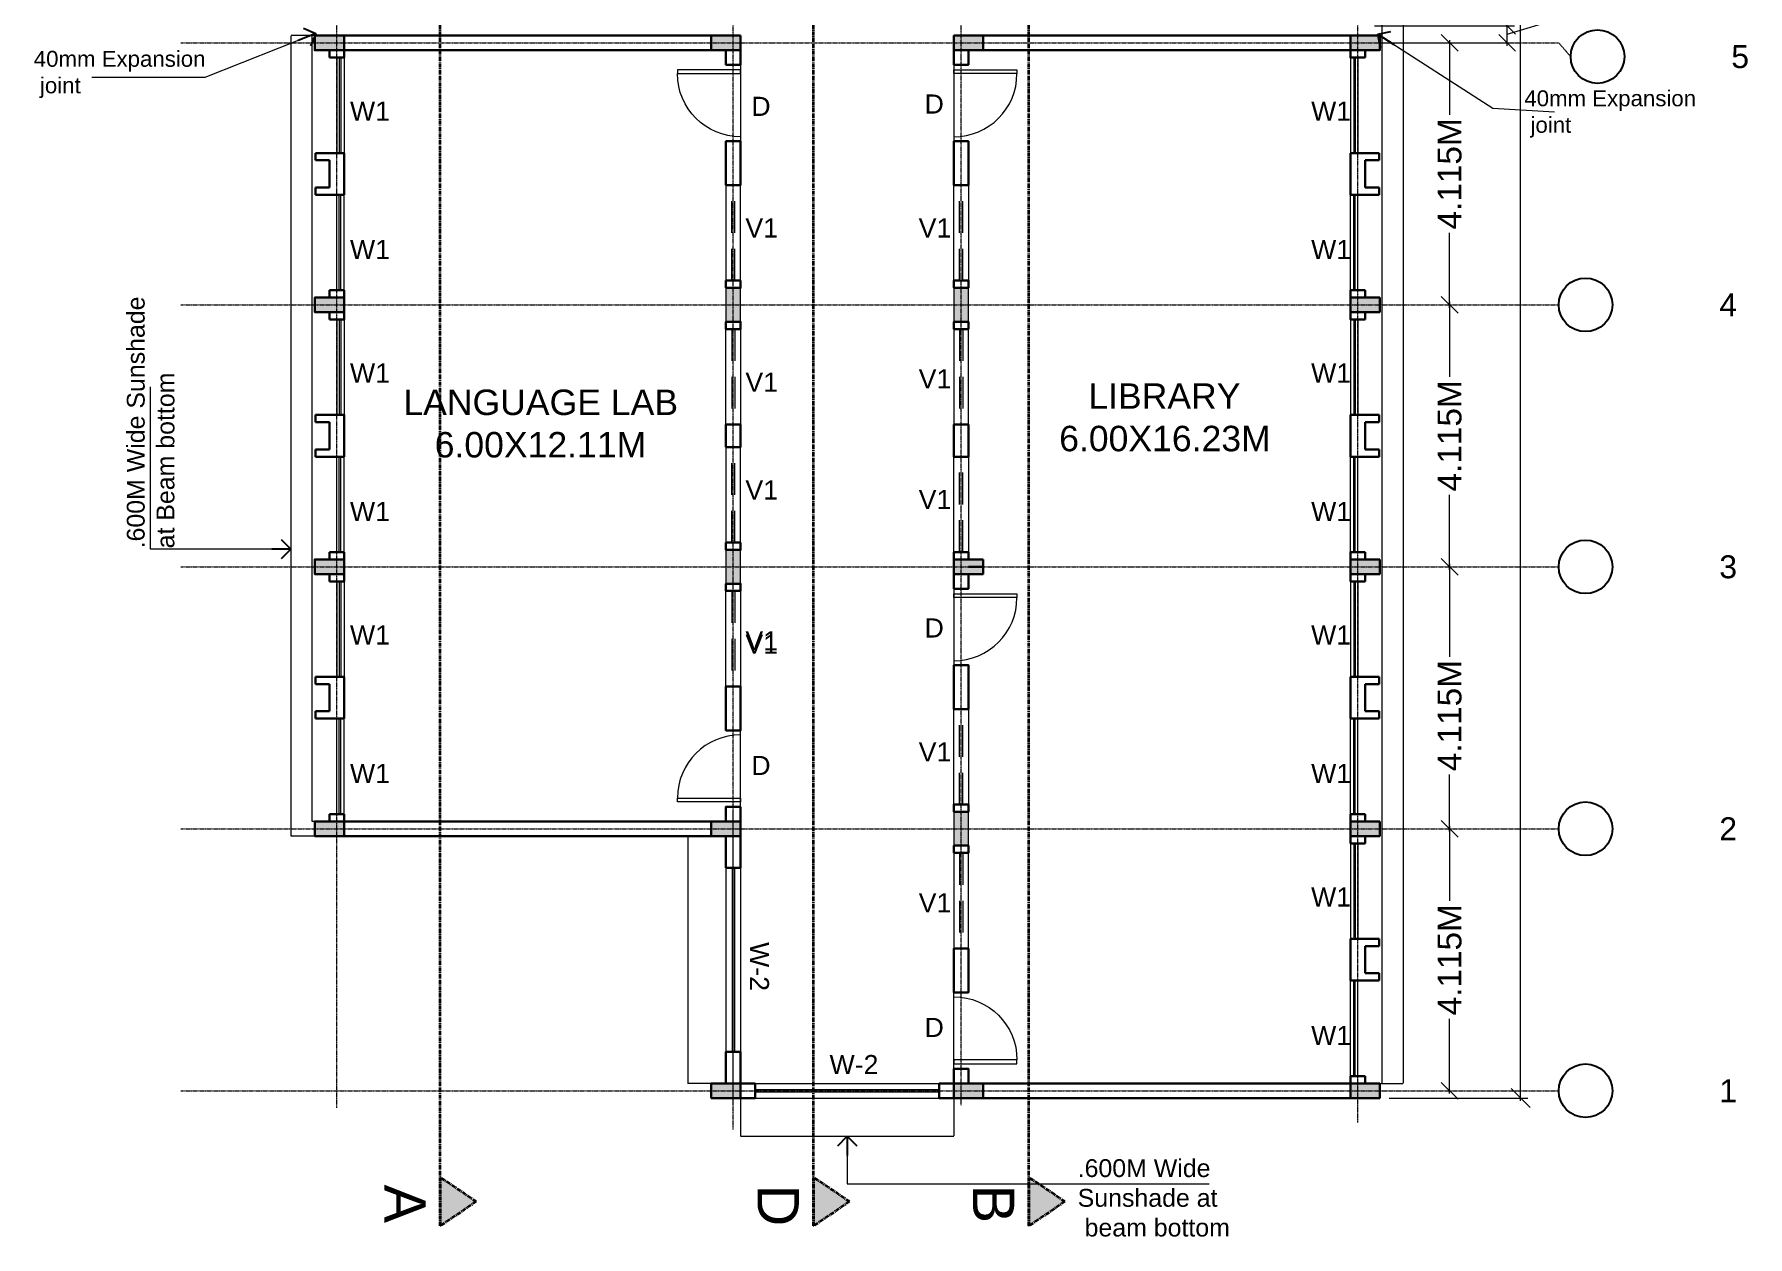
# Model space of a CAD drawing. Header units: metres. Extents: x 1545540 to 2027037, y 435419 to 693806.
# Drawn here: x 1726329 to 1753248, y 503673 to 522561 of the extents above; entities that cross this region are included whole.
import ezdxf

# ---------------------------------------------------------------- set-up
doc = ezdxf.new("R2010")
doc.units = ezdxf.units.M
doc.header["$LTSCALE"] = 1000
doc.header["$PDMODE"] = 35
doc.linetypes.add('CENTER', pattern=[2, 1.25, -0.25, 0.25, -0.25])
doc.linetypes.add('DASHED', pattern=[0.75, 0.5, -0.25])
doc.layers.get('Defpoints').update_dxf_attribs({"lineweight": 18})
for name, color, linetype, lineweight in [('- WALL', 7, 'Continuous', 30), ('Col-Hatch', 9, 'Continuous', 13), ('coloum hatch', 254, 'Continuous', 9), ('Column', 252, 'Continuous', 30), ('dimension', 6, 'Continuous', 13), ('Door', 54, 'Continuous', 13), ('Furniture', 13, 'Continuous', 13), ('grid', 21, 'CENTER', 15), ('gride dimen', 3, 'Continuous', 13), ('Hidden', 1, 'DASHED', 18), ('Section Line', 135, 'CENTER', 35), ('Text-1', 240, 'Continuous', 15), ('Text-Grid', 1, 'Continuous', 25), ('Ventilator', 6, 'DASHED', 18), ('Wall', 7, 'Continuous', 30), ('Window', 150, 'Continuous', 15), ('Window-Wall', 7, 'Continuous', 18)]:
    doc.layers.add(name, color=color, linetype=linetype, lineweight=lineweight)
doc.layers.add('text', color=7, linetype='Continuous')
doc.styles.add('dim-stylus bt', font='arial.ttf')
doc.styles.add('L120', font='simplex.shx', dxfattribs={"height": 1})
doc.styles.add('style1', font='')
doc.styles.get('style1').set_extended_font_data('Century Gothic')
doc.dimstyles.new('1      100 (big)', dxfattribs={"dimscale": 75, "dimtxt": 5, "dimasz": 3.5, "dimexe": 1.5, "dimexo": 2, "dimgap": 1, "dimtad": 0, "dimdec": 3, "dimlfac": 0.001, "dimzin": 0, "dimdsep": 46, "dimtxsty": 'dim-stylus bt', "dimblk": 'OBLIQUE', "dimcen": 0, "dimdle": 0.6, "dimclrd": 256, "dimclre": 7, "dimclrt": 256, "dimadec": 0, "dimazin": 0, "dimtfac": 0.7, "dimtdec": 3, "dimtofl": 0, "dimtmove": 1, "dimatfit": 3, "dimldrblk": 'OPEN90', "dimfxl": 0, "dimtolj": 1, "dimtzin": 0, "dimlwd": 15, "dimlwe": 15, "dimarcsym": 0})

# ---------------------------------------------------------------- blocks, each defined once
blk = doc.blocks.new('_Oblique')
at = {"color": 0, "linetype": 'ByBlock', "lineweight": -2}
blk.add_line((-0.5, -0.5), (0.5, 0.5), dxfattribs=at)
blk = doc.blocks.new('*D150')
at = {"layer": 'Defpoints', "color": 0, "ltscale": 50, "transparency": 16777216}
for p in [(1748565, 510081), (1748565, 510081), (1748565, 505966)]:
    blk.add_point(p, dxfattribs=at)
at = {"layer": 'gride dimen', "lineweight": 15, "ltscale": 50, "transparency": 16777216}
for p, q in [((1748565, 510126), (1748565, 508949)), ((1748565, 505921), (1748565, 507098))]:
    blk.add_line(p, q, dxfattribs=at)
at = {"layer": 'gride dimen', "color": 7, "lineweight": 15, "ltscale": 50, "transparency": 16777216}
for p, q in [((1748415, 510081), (1748453, 510081)), ((1748415, 505966), (1748453, 505966))]:
    blk.add_line(p, q, dxfattribs=at)
at = {"layer": 'gride dimen', "lineweight": 15, "ltscale": 50, "transparency": 16777216, "xscale": 262.5, "yscale": 262.5, "zscale": 262.5}
for p, rotation in [((1748565, 510081), 90), ((1748565, 505966), 270)]:
    blk.add_blockref('_Oblique', p, dxfattribs=dict(at, rotation=rotation))
at = {"layer": 'gride dimen', "ltscale": 50, "transparency": 16777216, "insert": (1748565, 508023), "char_height": 375, "attachment_point": 5, "rotation": 90, "style": 'dim-stylus bt'}
blk.add_mtext('\\A1;4.115M', dxfattribs=at)
blk = doc.blocks.new('_Open90')
at = {"color": 0, "linetype": 'ByBlock', "lineweight": -2}
for p, q in [((0, 0), (-1, 0)), ((-0.5, 0.5), (0, 0)), ((0, 0), (-0.5, -0.5))]:
    blk.add_line(p, q, dxfattribs=at)
blk = doc.blocks.new('*D151')
at = {"layer": 'Defpoints', "color": 0, "ltscale": 50, "transparency": 16777216}
for p in [(1748565, 514196), (1748565, 514196), (1748565, 510081)]:
    blk.add_point(p, dxfattribs=at)
at = {"layer": 'gride dimen', "color": 7, "lineweight": 15, "ltscale": 50, "transparency": 16777216}
for p, q in [((1748415, 514196), (1748453, 514196)), ((1748415, 510081), (1748453, 510081))]:
    blk.add_line(p, q, dxfattribs=at)
at = {"layer": 'gride dimen', "lineweight": 15, "ltscale": 50, "transparency": 16777216}
for p, q in [((1748565, 514241), (1748565, 512783)), ((1748565, 510036), (1748565, 510932))]:
    blk.add_line(p, q, dxfattribs=at)
at = {"layer": 'gride dimen', "lineweight": 15, "ltscale": 50, "transparency": 16777216, "xscale": 262.5, "yscale": 262.5, "zscale": 262.5}
for p, rotation in [((1748565, 514196), 90), ((1748565, 510081), 270)]:
    blk.add_blockref('_Oblique', p, dxfattribs=dict(at, rotation=rotation))
at = {"layer": 'gride dimen', "ltscale": 50, "transparency": 16777216, "insert": (1748565, 511858), "char_height": 375, "attachment_point": 5, "rotation": 90, "style": 'dim-stylus bt'}
blk.add_mtext('\\A1;4.115M', dxfattribs=at)
blk = doc.blocks.new('*D152')
at = {"layer": 'Defpoints', "color": 0, "ltscale": 50, "transparency": 16777216}
for p in [(1748565, 518311), (1748565, 518311), (1748565, 514196)]:
    blk.add_point(p, dxfattribs=at)
at = {"layer": 'gride dimen', "color": 7, "lineweight": 15, "ltscale": 50, "transparency": 16777216}
for p, q in [((1748415, 518311), (1748453, 518311)), ((1748415, 514196), (1748453, 514196))]:
    blk.add_line(p, q, dxfattribs=at)
at = {"layer": 'gride dimen', "lineweight": 15, "ltscale": 50, "transparency": 16777216}
for p, q in [((1748565, 518356), (1748565, 517179)), ((1748565, 514151), (1748565, 515328))]:
    blk.add_line(p, q, dxfattribs=at)
at = {"layer": 'gride dimen', "lineweight": 15, "ltscale": 50, "transparency": 16777216, "xscale": 262.5, "yscale": 262.5, "zscale": 262.5}
for p, rotation in [((1748565, 518311), 90), ((1748565, 514196), 270)]:
    blk.add_blockref('_Oblique', p, dxfattribs=dict(at, rotation=rotation))
at = {"layer": 'gride dimen', "ltscale": 50, "transparency": 16777216, "insert": (1748565, 516253), "char_height": 375, "attachment_point": 5, "rotation": 90, "style": 'dim-stylus bt'}
blk.add_mtext('\\A1;4.115M', dxfattribs=at)
blk = doc.blocks.new('*D153')
at = {"layer": 'Defpoints', "color": 0, "ltscale": 50, "transparency": 16777216}
for p in [(1748565, 522426), (1748565, 522426), (1748565, 518311)]:
    blk.add_point(p, dxfattribs=at)
at = {"layer": 'gride dimen', "color": 7, "lineweight": 15, "ltscale": 50, "transparency": 16777216}
for p, q in [((1748415, 522426), (1748453, 522426)), ((1748415, 518311), (1748453, 518311))]:
    blk.add_line(p, q, dxfattribs=at)
at = {"layer": 'gride dimen', "lineweight": 15, "ltscale": 50, "transparency": 16777216}
for p, q in [((1748565, 522471), (1748565, 521294)), ((1748565, 518266), (1748565, 519443))]:
    blk.add_line(p, q, dxfattribs=at)
at = {"layer": 'gride dimen', "lineweight": 15, "ltscale": 50, "transparency": 16777216, "xscale": 262.5, "yscale": 262.5, "zscale": 262.5}
for p, rotation in [((1748565, 522426), 90), ((1748565, 518311), 270)]:
    blk.add_blockref('_Oblique', p, dxfattribs=dict(at, rotation=rotation))
at = {"layer": 'gride dimen', "ltscale": 50, "transparency": 16777216, "insert": (1748565, 520368), "char_height": 375, "attachment_point": 5, "rotation": 90, "style": 'dim-stylus bt'}
blk.add_mtext('\\A1;4.115M', dxfattribs=at)
blk = doc.blocks.new('*D165')
at = {"layer": 'Defpoints', "color": 0, "ltscale": 50, "transparency": 16777216}
for p in [(1747235, 522696), (1749469, 522696), (1747235, 522426)]:
    blk.add_point(p, dxfattribs=at)
at = {"layer": 'gride dimen', "lineweight": 15, "ltscale": 50, "transparency": 16777216}
for p, q in [((1749469, 522561), (1750269, 522801)), ((1750269, 522801), (1750269, 522951)), ((1749469, 522381), (1749469, 522741))]:
    blk.add_line(p, q, dxfattribs=at)
at = {"layer": 'gride dimen', "color": 7, "lineweight": 15, "ltscale": 50, "transparency": 16777216}
for p, q in [((1747385, 522696), (1749582, 522696)), ((1747385, 522426), (1749582, 522426))]:
    blk.add_line(p, q, dxfattribs=at)
at = {"layer": 'gride dimen', "lineweight": 15, "ltscale": 50, "transparency": 16777216, "xscale": 262.5, "yscale": 262.5, "zscale": 262.5}
for p, rotation in [((1749469, 522696), 90), ((1749469, 522426), 270)]:
    blk.add_blockref('_Oblique', p, dxfattribs=dict(at, rotation=rotation))
at = {"layer": 'gride dimen', "ltscale": 50, "transparency": 16777216, "insert": (1750269, 523869), "char_height": 375, "attachment_point": 5, "rotation": 90, "style": 'dim-stylus bt'}
blk.add_mtext('\\A1;0.270M', dxfattribs=at)
blk = doc.blocks.new('CC')
at = {"layer": 'Col-Hatch', "ltscale": 0.05}
blk.add_hatch(color=256, dxfattribs=at).paths.add_polyline_path([(4078.606, 341.328), (4078.606, 341.098), (4079.066, 341.098), (4079.066, 341.328)])
at = {"layer": 'Column'}
blk.add_lwpolyline([(4078.606, 341.328), (4079.066, 341.328), (4079.066, 341.098), (4078.606, 341.098)], close=True, dxfattribs=at)
blk = doc.blocks.new('*D175')
at = {"layer": 'Defpoints', "color": 0, "ltscale": 50, "transparency": 16777216}
for p in [(1747465, 573721), (1749679, 573721), (1747465, 505851)]:
    blk.add_point(p, dxfattribs=at)
at = {"layer": 'dimension', "color": 7, "lineweight": 15, "ltscale": 50, "transparency": 16777216}
for p, q in [((1747615, 573721), (1749791, 573721)), ((1747615, 505851), (1749791, 505851))]:
    blk.add_line(p, q, dxfattribs=at)
at = {"layer": 'dimension', "lineweight": 15, "ltscale": 50, "transparency": 16777216}
for p, q in [((1749679, 573766), (1749679, 541049)), ((1749679, 505806), (1749679, 538523))]:
    blk.add_line(p, q, dxfattribs=at)
at = {"layer": 'dimension', "lineweight": 15, "ltscale": 50, "transparency": 16777216, "xscale": 300, "yscale": 300, "zscale": 300}
for p, rotation in [((1749679, 573721), 90), ((1749679, 505851), 270)]:
    blk.add_blockref('_Oblique', p, dxfattribs=dict(at, rotation=rotation))
at = {"layer": 'dimension', "ltscale": 50, "transparency": 16777216, "insert": (1749679, 539786), "char_height": 450, "attachment_point": 5, "rotation": 90, "style": 'dim-stylus bt'}
blk.add_mtext('\\A1;67.870M', dxfattribs=at)
blk = doc.blocks.new('DFG')
at = {"layer": 'Col-Hatch', "ltscale": 0.05}
blk.add_hatch(color=256, dxfattribs=at).paths.add_polyline_path([(3557.561, -332.074), (3557.561, -332.304), (3557.031, -332.304), (3557.031, -332.074)])
blk.add_lwpolyline([(3557.561, -332.074), (3557.561, -332.304), (3557.031, -332.304), (3557.031, -332.074), (3557.561, -332.074)], dxfattribs=at)
blk = doc.blocks.new('D1')
at = {"layer": 'Door', "ltscale": 0.05}
blk.add_line((1615726, 654826), (1615726, 656026), dxfattribs=at)
blk.add_lwpolyline([(1615726, 654904), (1614735, 654904), (1614735, 654964), (1615726, 654964), (1615726, 654904)], dxfattribs=at)
blk.add_arc((1615726, 654964), 992, 90, 180, dxfattribs=at)

msp = doc.modelspace()

# ---------------------------------------------------------------- hatches: boundary and pattern name
at = {"layer": 'Section Line', "ltscale": 0.05}
for points in [[(1733271.187, 504223.5573), (1732706.1691, 504605.5012), (1732706.1691, 503841.6133)], [(1739136.4894, 504223.5573), (1738571.4715, 504605.5012), (1738571.4715, 503841.6133)], [(1742520.0407, 504223.5573), (1741955.0229, 504605.5012), (1741955.0229, 503841.6133)]]:
    msp.add_hatch(color=256, dxfattribs=at).paths.add_polyline_path(points)

# ---------------------------------------------------------------- linework, layer by layer
at = {"layer": '- WALL'}
for p, q in [((1731195.4717, 522540.9935), (1737195.4715, 522540.9935)), ((1731195.4717, 522540.9935), (1737195.4715, 522540.9935)), ((1731195.4717, 522310.9935), (1737195.4715, 522310.9935)), ((1731195.4717, 522310.9935), (1737195.4715, 522310.9935)), ((1730745.4717, 520580.9935), (1730745.4717, 520695.9935)), ((1730745.4717, 520695.9935), (1731195.4717, 520695.9935)), ((1731195.4717, 520040.9935), (1731195.4717, 520695.9935)), ((1747005.4714, 520040.9935), (1747005.4714, 520695.9935)), ((1747455.4714, 520695.9935), (1747005.4714, 520695.9935)), ((1747455.4714, 520580.9935), (1747455.4714, 520695.9935)), ((1730745.4717, 520580.9935), (1730965.4717, 520580.9935)), ((1730965.4717, 520155.9935), (1730965.4717, 520580.9935)), ((1747235.4714, 520155.9935), (1747235.4714, 520580.9935)), ((1747455.4714, 520580.9935), (1747235.4714, 520580.9935)), ((1730745.4717, 520040.9935), (1730745.4717, 520155.9935)), ((1730965.4717, 520155.9935), (1730745.4717, 520155.9935)), ((1747235.4714, 520155.9935), (1747455.4714, 520155.9935)), ((1747455.4714, 520040.9935), (1747455.4714, 520155.9935)), ((1731195.4717, 520040.9935), (1730745.4717, 520040.9935)), ((1747005.4714, 520040.9935), (1747455.4714, 520040.9935)), ((1730965.4717, 518195.9935), (1730965.4717, 518080.9935)), ((1731195.4717, 518195.9935), (1731195.4717, 518080.9935)), ((1731195.4717, 518080.9935), (1730965.4717, 518080.9935)), ((1731195.4717, 516580.9936), (1730745.4717, 516580.9936)), ((1730745.4717, 516465.9936), (1730745.4717, 516580.9936)), ((1731195.4717, 516580.9936), (1731195.4717, 515925.9936)), ((1747005.4714, 515925.9936), (1747005.4714, 516580.9936)), ((1747455.4714, 516580.9936), (1747005.4714, 516580.9936)), ((1747455.4714, 516465.9936), (1747455.4714, 516580.9936)), ((1730965.4717, 516465.9936), (1730745.4717, 516465.9936)), ((1730965.4717, 516465.9936), (1730965.4717, 516040.9936)), ((1747235.4714, 516040.9936), (1747235.4714, 516465.9936)), ((1747455.4714, 516465.9936), (1747235.4714, 516465.9936)), ((1730745.4717, 516040.9936), (1730965.4717, 516040.9936)), ((1730745.4717, 515925.9936), (1730745.4717, 516040.9936)), ((1747235.4714, 516040.9936), (1747455.4714, 516040.9936)), ((1747455.4714, 515925.9936), (1747455.4714, 516040.9936)), ((1730745.4717, 515925.9936), (1731195.4717, 515925.9936)), ((1747005.4714, 515925.9936), (1747455.4714, 515925.9936)), ((1730965.4717, 514425.9936), (1730965.4717, 514310.9936)), ((1730965.4717, 514425.9936), (1731195.4717, 514425.9936)), ((1731195.4717, 514425.9936), (1731195.4717, 514310.9936)), ((1741235.4715, 514310.9936), (1741005.4715, 514310.9936)), ((1741235.4715, 514195.9936), (1741005.4715, 514195.9936)), ((1730965.4717, 514080.9936), (1730965.4717, 513965.9936)), ((1731195.4717, 513965.9936), (1730965.4717, 513965.9936)), ((1731195.4717, 514080.9936), (1731195.4717, 513965.9936)), ((1747005.4714, 514080.9936), (1747005.4714, 513965.9936)), ((1747005.4714, 513965.9936), (1747235.4714, 513965.9936)), ((1747235.4714, 514080.9936), (1747235.4714, 513965.9936)), ((1731195.4717, 512465.9937), (1730745.4717, 512465.9937)), ((1730745.4717, 512350.9937), (1730745.4717, 512465.9937)), ((1730965.4717, 512350.9937), (1730745.4717, 512350.9937)), ((1730965.4717, 512350.9937), (1730965.4717, 511925.9937)), ((1731195.4717, 512465.9937), (1731195.4717, 511810.9937)), ((1747005.4714, 512465.9936), (1747005.4714, 511810.9937)), ((1747005.4714, 512465.9936), (1747455.4714, 512465.9936)), ((1747235.4714, 512350.9937), (1747235.4714, 511925.9937)), ((1747235.4714, 512350.9937), (1747455.4714, 512350.9937)), ((1747455.4714, 512350.9937), (1747455.4714, 512465.9936)), ((1730745.4717, 511925.9937), (1730965.4717, 511925.9937)), ((1730745.4717, 511810.9937), (1730745.4717, 511925.9937)), ((1730745.4717, 511810.9937), (1731195.4717, 511810.9937)), ((1747455.4714, 511810.9937), (1747005.4714, 511810.9937)), ((1747455.4714, 511925.9937), (1747235.4714, 511925.9937)), ((1747455.4714, 511810.9937), (1747455.4714, 511925.9937)), ((1730965.4717, 510310.9937), (1730965.4717, 510195.9937)), ((1730965.4717, 510310.9937), (1731195.4717, 510310.9937)), ((1731195.4717, 510310.9937), (1731195.4717, 510195.9937)), ((1736965.4715, 510195.9937), (1731195.4717, 510195.9937)), ((1747005.4714, 510310.9937), (1747005.4714, 510195.9937)), ((1747235.4714, 510310.9937), (1747005.4714, 510310.9937)), ((1747235.4714, 510310.9937), (1747235.4714, 510195.9937)), ((1736965.4715, 509965.9937), (1731195.4717, 509965.9937)), ((1747005.4714, 509850.9937), (1747005.4714, 509965.9937)), ((1747235.4714, 509850.9937), (1747005.4714, 509850.9937)), ((1747235.4714, 509850.9937), (1747235.4714, 509965.9937)), ((1747005.4714, 507695.9937), (1747005.4714, 508350.9937)), ((1747455.4714, 508350.9937), (1747005.4714, 508350.9937)), ((1747235.4714, 507810.9937), (1747235.4714, 508235.9937)), ((1747455.4714, 508235.9937), (1747235.4714, 508235.9937)), ((1747455.4714, 508350.9937), (1747455.4714, 508235.9937)), ((1747235.4714, 507810.9937), (1747455.4714, 507810.9937)), ((1747455.4714, 507810.9937), (1747455.4714, 507695.9937)), ((1747005.4714, 507695.9937), (1747455.4714, 507695.9937)), ((1737425.4715, 506080.9938), (1737195.4715, 506080.9938)), ((1737425.4715, 506080.9938), (1737425.4715, 505850.9938)), ((1740775.4715, 506080.9938), (1740775.4715, 505850.9938)), ((1740775.4715, 506080.9938), (1741005.4715, 506080.9938)), ((1747005.4714, 506080.9938), (1747005.4714, 506195.9938)), ((1747005.4714, 506195.9938), (1747235.4714, 506195.9938)), ((1740775.4715, 505850.9938), (1741005.4715, 505850.9938))]:
    msp.add_line(p, q, dxfattribs=at)
at = {"layer": '- WALL', "ltscale": 0.05}
for p, q in [((1741005.4715, 522540.9935), (1747005.4714, 522540.9935)), ((1741005.4715, 522310.9935), (1747005.4714, 522310.9935)), ((1747005.4714, 506080.9938), (1741005.4715, 506080.9938)), ((1747235.4714, 506195.9938), (1747235.4714, 506080.9938)), ((1747005.4714, 505850.9938), (1741005.4715, 505850.9938))]:
    msp.add_line(p, q, dxfattribs=at)
at = {"layer": '- WALL'}
for points in [[(1730965.4717, 522195.9935), (1731195.4717, 522195.9935), (1731195.4717, 522310.9935), (1730965.4717, 522310.9935)], [(1737425.4717, 522080.9935), (1737195.4717, 522080.9935), (1737195.4717, 522310.9935), (1737425.4717, 522310.9935)], [(1740775.4714, 522080.9937), (1741005.4714, 522080.9937), (1741005.4714, 522310.9937), (1740775.4714, 522310.9937)], [(1747235.4714, 522195.9935), (1747005.4714, 522195.9935), (1747005.4714, 522310.9935), (1747235.4714, 522310.9935)], [(1737195.4717, 520190.9936), (1737425.4717, 520190.9936), (1737425.4717, 520880.9934), (1737195.4717, 520880.9934)], [(1741005.4715, 520190.9937), (1740775.4715, 520190.9937), (1740775.4715, 520880.9937), (1741005.4715, 520880.9937)], [(1730965.4717, 518540.9935), (1731195.4717, 518540.9935), (1731195.4717, 518425.9935), (1730965.4717, 518425.9935)], [(1737425.4717, 518690.9935), (1737195.4715, 518690.9935), (1737195.4715, 518575.9934), (1737425.4717, 518575.9934)], [(1740775.4713, 518690.9937), (1741005.4715, 518690.9937), (1741005.4715, 518575.9936), (1740775.4713, 518575.9936)], [(1747235.4714, 518540.9935), (1747005.4714, 518540.9935), (1747005.4714, 518425.9935), (1747235.4714, 518425.9935)], [(1747235.4714, 518080.9935), (1747005.4714, 518080.9935), (1747005.4714, 518195.9935), (1747235.4714, 518195.9935)], [(1737425.4717, 517930.9936), (1737195.4715, 517930.9936), (1737195.4715, 518045.9937), (1737425.4717, 518045.9937)], [(1740775.4713, 517930.9934), (1741005.4715, 517930.9934), (1741005.4715, 518045.9935), (1740775.4713, 518045.9935)], [(1737425.4717, 516430.9935), (1737195.4717, 516430.9935), (1737195.4717, 516075.9936), (1737425.4717, 516075.9936)], [(1741005.4715, 516430.9934), (1740775.4715, 516430.9934), (1740775.4715, 515925.9938), (1741005.4713, 515925.9938)], [(1737425.4717, 514575.9935), (1737195.4715, 514575.9935), (1737195.4715, 514460.9934), (1737425.4717, 514460.9934)], [(1740775.4713, 514425.9937), (1741005.4715, 514425.9937), (1741005.4715, 514310.9936), (1740775.4713, 514310.9936)], [(1747235.4714, 514425.9936), (1747005.4714, 514425.9936), (1747005.4714, 514310.9936), (1747235.4714, 514310.9936)], [(1737425.4717, 513815.9937), (1737195.4715, 513815.9937), (1737195.4715, 513930.9938), (1737425.4717, 513930.9938)], [(1740775.4714, 513850.9938), (1741005.4714, 513850.9938), (1741005.4714, 514080.9938), (1740775.4714, 514080.9938)], [(1741005.4715, 511960.9938), (1740775.4715, 511960.9938), (1740775.4715, 512650.9939), (1741005.4715, 512650.9939)], [(1737195.4715, 512315.9937), (1737425.4715, 512315.9937), (1737425.4715, 511625.9936), (1737195.4715, 511625.9936)], [(1737425.4717, 510425.9937), (1737195.4717, 510425.9937), (1737195.4717, 510195.9937), (1737425.4717, 510195.9937)], [(1740775.4713, 510460.9938), (1741005.4715, 510460.9938), (1741005.4715, 510345.9937), (1740775.4713, 510345.9937)], [(1737425.4715, 509468.4937), (1737425.4715, 509965.9937), (1737195.4715, 509965.9937), (1737195.4715, 509468.4937)], [(1740775.4713, 509700.9936), (1741005.4715, 509700.9936), (1741005.4715, 509815.9937), (1740775.4713, 509815.9937)], [(1741005.4715, 508200.9936), (1740775.4715, 508200.9936), (1740775.4715, 507510.9935), (1741005.4715, 507510.9935)], [(1737425.4715, 506578.4938), (1737425.4715, 506080.9938), (1737195.4715, 506080.9938), (1737195.4715, 506578.4938)], [(1737655.4715, 506080.9938), (1737425.4715, 506080.9938), (1737425.4715, 505850.9938), (1737655.4715, 505850.9938)], [(1740545.4715, 506080.9938), (1740775.4715, 506080.9938), (1740775.4715, 505850.9938), (1740545.4715, 505850.9938)], [(1740775.4714, 506310.9936), (1741005.4714, 506310.9936), (1741005.4714, 506080.9936), (1740775.4714, 506080.9936)]]:
    msp.add_lwpolyline(points, close=True, dxfattribs=at)
at = {"layer": 'Furniture', "ltscale": 10000}
msp.add_line((1735925.4716, 510195.9937), (1736965.4715, 510195.9937), dxfattribs=at)
at = {"layer": 'grid', "ltscale": 0.01}
for p, q in [((1731080.4717, 505697.7037), (1731080.4717, 576580.0684)), ((1737310.4715, 505742.5033), (1737310.4715, 576580.0684)), ((1740890.4715, 505737.7037), (1740890.4715, 576580.0684)), ((1747120.4714, 505467.7037), (1747120.4714, 576580.0684)), ((1728632.4255, 522425.9935), (1750279.0943, 522425.9935)), ((1750279.0943, 522425.9935), (1750467.4597, 522210.2947)), ((1728632.4255, 518310.9935), (1750279.0943, 518310.9935)), ((1728632.4255, 514195.9936), (1750279.0943, 514195.9936)), ((1737310.4715, 505357.5033), (1737310.4715, 510310.9937)), ((1728632.4255, 510080.9937), (1750279.0943, 510080.9937)), ((1728632.4255, 505965.9938), (1750279.0943, 505965.9938))]:
    msp.add_line(p, q, dxfattribs=at)
at = {"layer": 'Hidden', "color": 1, "ltscale": 0.005}
for p, q in [((1747835.4714, 563730.9927), (1747835.4714, 506080.9938)), ((1730965.4717, 522540.9935), (1730365.4717, 522540.9935)), ((1730365.4717, 509965.9937), (1730365.4717, 522540.9935)), ((1730735.4717, 509965.9937), (1730365.4717, 509965.9937)), ((1737195.4715, 506080.9938), (1736595.4715, 506080.9938)), ((1747465.4714, 506080.9938), (1747835.4714, 506080.9938)), ((1740775.4715, 505850.9938), (1740775.4715, 505250.9938))]:
    msp.add_line(p, q, dxfattribs=at)
for points in [[(1737195.4715, 509965.9937), (1736595.4715, 509965.9937), (1736595.4715, 506080.9938)], [(1737425.4715, 505850.9938), (1737425.4715, 505250.9938), (1740775.4715, 505250.9938)]]:
    msp.add_lwpolyline(points, dxfattribs=at)
at = {"layer": 'Section Line', "ltscale": 0.05}
for p, q in [((1732706.1691, 503841.6133), (1732706.1691, 578122.03)), ((1738571.4715, 503841.6133), (1738571.4715, 578122.03)), ((1741955.0229, 503841.6133), (1741955.0229, 578122.03)), ((1733271.187, 504223.5573), (1732706.1691, 504605.5012)), ((1732706.1691, 504605.5012), (1732706.1691, 503841.6133)), ((1739136.4894, 504223.5573), (1738571.4715, 504605.5012)), ((1738571.4715, 504605.5012), (1738571.4715, 503841.6133)), ((1742520.0407, 504223.5573), (1741955.0229, 504605.5012)), ((1741955.0229, 504605.5012), (1741955.0229, 503841.6133)), ((1733271.187, 504223.5573), (1732706.1691, 503841.6133)), ((1739136.4894, 504223.5573), (1738571.4715, 503841.6133)), ((1742520.0407, 504223.5573), (1741955.0229, 503841.6133))]:
    msp.add_line(p, q, dxfattribs=at)
at = {"layer": 'Text-Grid'}
for centre in [(1750888.4715, 522210.2947), (1750700.1061, 518310.9935), (1750700.1061, 514195.9936), (1750700.1061, 510080.9937), (1750700.1061, 505965.9938)]:
    msp.add_circle(centre, 421.0118, dxfattribs=at)
at = {"layer": 'Ventilator'}
for p, q in [((1737285.4717, 518690.9935), (1737285.4717, 520190.9936)), ((1737335.4717, 518690.9935), (1737335.4717, 520190.9936)), ((1740865.4713, 518690.9937), (1740865.4713, 520190.9938)), ((1740915.4713, 518690.9937), (1740915.4713, 520190.9938)), ((1737285.4717, 517930.9936), (1737285.4717, 516430.9935)), ((1737335.4717, 517930.9936), (1737335.4717, 516430.9935)), ((1740865.4713, 517930.9934), (1740865.4713, 516430.9933)), ((1740915.4713, 517930.9934), (1740915.4713, 516430.9933)), ((1737285.4717, 514575.9935), (1737285.4717, 516075.9936)), ((1737335.4717, 514575.9935), (1737335.4717, 516075.9936)), ((1740865.4713, 514425.9937), (1740865.4713, 515925.9938)), ((1740915.4713, 514425.9937), (1740915.4713, 515925.9938)), ((1737285.4717, 513815.9937), (1737285.4717, 512315.9936)), ((1737285.4717, 513815.9937), (1737285.4717, 512315.9936)), ((1737335.4717, 513815.9937), (1737335.4717, 512315.9936)), ((1737335.4717, 513815.9937), (1737335.4717, 512315.9936)), ((1740865.4713, 510460.9938), (1740865.4713, 511960.9939)), ((1740915.4713, 510460.9938), (1740915.4713, 511960.9939)), ((1740865.4713, 509700.9936), (1740865.4713, 508200.9935)), ((1740915.4713, 509700.9936), (1740915.4713, 508200.9935))]:
    msp.add_line(p, q, dxfattribs=at)
at = {"layer": 'Wall'}
for p, q in [((1741005.4713, 520190.9938), (1740775.4713, 520190.9938)), ((1741005.4713, 516430.9933), (1740775.4713, 516430.9933)), ((1737195.4717, 512315.9936), (1737425.4717, 512315.9936)), ((1741005.4713, 511960.9939), (1740775.4713, 511960.9939)), ((1741005.4713, 508200.9935), (1740775.4713, 508200.9935))]:
    msp.add_line(p, q, dxfattribs=at)
at = {"layer": 'Window', "ltscale": 0.05}
for p, q in [((1731119.8866, 522195.9935), (1731119.8866, 520695.9935)), ((1731142.4338, 522195.9935), (1731142.4338, 520695.9935)), ((1747058.5092, 522195.9935), (1747058.5092, 520695.9935)), ((1747081.0564, 522195.9935), (1747081.0564, 520695.9935)), ((1731119.8866, 518540.9935), (1731119.8866, 520040.9935)), ((1731142.4338, 518540.9935), (1731142.4338, 520040.9935)), ((1747058.5092, 518540.9935), (1747058.5092, 520040.9935)), ((1747081.0564, 518540.9935), (1747081.0564, 520040.9935)), ((1731119.8866, 518080.9935), (1731119.8866, 516580.9936)), ((1731142.4338, 518080.9935), (1731142.4338, 516580.9936)), ((1747058.5092, 518080.9935), (1747058.5092, 516580.9936)), ((1747081.0564, 518080.9935), (1747081.0564, 516580.9936)), ((1731119.8866, 514425.9936), (1731119.8866, 515925.9936)), ((1731142.4338, 514425.9936), (1731142.4338, 515925.9936)), ((1747058.5092, 514425.9936), (1747058.5092, 515925.9936)), ((1747081.0564, 514425.9936), (1747081.0564, 515925.9936)), ((1731119.8866, 513965.9936), (1731119.8866, 512465.9937)), ((1731142.4338, 513965.9936), (1731142.4338, 512465.9937)), ((1747058.5092, 513965.9936), (1747058.5092, 512465.9936)), ((1747081.0564, 513965.9936), (1747081.0564, 512465.9936)), ((1731119.8866, 510310.9937), (1731119.8866, 511810.9937)), ((1731142.4338, 510310.9937), (1731142.4338, 511810.9937)), ((1747058.5092, 510310.9937), (1747058.5092, 511810.9937)), ((1747081.0564, 510310.9937), (1747081.0564, 511810.9937)), ((1747058.5092, 509850.9937), (1747058.5092, 508350.9937)), ((1747081.0564, 509850.9937), (1747081.0564, 508350.9937)), ((1737293.4653, 509468.4937), (1737293.4653, 506578.4938)), ((1737327.4777, 509468.4937), (1737327.4777, 506578.4938)), ((1747058.5092, 506195.9938), (1747058.5092, 507695.9937)), ((1747081.0564, 506195.9938), (1747081.0564, 507695.9937)), ((1737655.4715, 505983), (1740545.4715, 505983)), ((1737655.4715, 505948.9876), (1740545.4715, 505948.9876))]:
    msp.add_line(p, q, dxfattribs=at)
at = {"layer": 'Window-Wall'}
for p, q in [((1747505.4714, 506080.9938), (1747505.4714, 563730.9927)), ((1730695.4717, 510195.9937), (1730695.4717, 522540.9935)), ((1731080.4717, 522195.9935), (1731080.4717, 520695.9935)), ((1731195.4717, 522195.9935), (1731195.4717, 520695.9935)), ((1747005.4714, 522195.9935), (1747005.4714, 520695.9935)), ((1747120.4714, 522195.9935), (1747120.4714, 520695.9935)), ((1737195.4717, 520190.9936), (1737195.4717, 518690.9935)), ((1737425.4717, 518690.9935), (1737425.4717, 520190.9936)), ((1740775.4713, 518690.9937), (1740775.4713, 520190.9938)), ((1741005.4713, 520190.9938), (1741005.4713, 518690.9937)), ((1731080.4717, 518540.9935), (1731080.4717, 520040.9935)), ((1731195.4717, 518540.9935), (1731195.4717, 520040.9935)), ((1747005.4714, 518540.9935), (1747005.4714, 520040.9935)), ((1747120.4714, 518540.9935), (1747120.4714, 520040.9935)), ((1731080.4717, 518080.9935), (1731080.4717, 516580.9936)), ((1731195.4717, 518080.9935), (1731195.4717, 516580.9936)), ((1737195.4717, 516430.9935), (1737195.4717, 517930.9936)), ((1737425.4717, 517930.9936), (1737425.4717, 516430.9935)), ((1740775.4713, 517930.9934), (1740775.4713, 516430.9933)), ((1741005.4713, 516430.9933), (1741005.4713, 517930.9934)), ((1747005.4714, 518080.9935), (1747005.4714, 516580.9936)), ((1747120.4714, 518080.9935), (1747120.4714, 516580.9936)), ((1737195.4717, 516075.9936), (1737195.4717, 514575.9935)), ((1737425.4717, 514575.9935), (1737425.4717, 516075.9936)), ((1731080.4717, 514425.9936), (1731080.4717, 515925.9936)), ((1731195.4717, 514425.9936), (1731195.4717, 515925.9936)), ((1740775.4713, 514425.9937), (1740775.4713, 515925.9938)), ((1741005.4713, 515925.9938), (1741005.4713, 514425.9937)), ((1747005.4714, 514425.9936), (1747005.4714, 515925.9936)), ((1747120.4714, 514425.9936), (1747120.4714, 515925.9936)), ((1731080.4717, 513965.9936), (1731080.4717, 512465.9937)), ((1731195.4717, 513965.9936), (1731195.4717, 512465.9937)), ((1747005.4714, 513965.9936), (1747005.4714, 512465.9936)), ((1747120.4714, 513965.9936), (1747120.4714, 512465.9936)), ((1737195.4717, 512315.9936), (1737195.4717, 513815.9937)), ((1737195.4717, 512315.9936), (1737195.4717, 513815.9937)), ((1737425.4717, 513815.9937), (1737425.4717, 512315.9936)), ((1737425.4717, 513815.9937), (1737425.4717, 512315.9936)), ((1731080.4717, 510310.9937), (1731080.4717, 511810.9937)), ((1731195.4717, 510310.9937), (1731195.4717, 511810.9937)), ((1740775.4713, 510460.9938), (1740775.4713, 511960.9939)), ((1741005.4713, 511960.9939), (1741005.4713, 510460.9938)), ((1747005.4714, 510310.9937), (1747005.4714, 511810.9937)), ((1747120.4714, 510310.9937), (1747120.4714, 511810.9937)), ((1730965.4717, 510195.9937), (1730695.4717, 510195.9937)), ((1747005.4714, 509850.9937), (1747005.4714, 508350.9937)), ((1747120.4714, 509850.9937), (1747120.4714, 508350.9937)), ((1740775.4713, 509700.9936), (1740775.4713, 508200.9935)), ((1741005.4713, 508200.9935), (1741005.4713, 509700.9936)), ((1737195.4715, 509468.4937), (1737195.4715, 506578.4938)), ((1737425.4715, 509468.4937), (1737425.4715, 506578.4938)), ((1747005.4714, 506195.9938), (1747005.4714, 507695.9937)), ((1747120.4714, 506195.9938), (1747120.4714, 507695.9937)), ((1737655.4715, 506080.9938), (1740545.4715, 506080.9938)), ((1747235.4714, 506080.9938), (1747505.4714, 506080.9938)), ((1737655.4715, 505850.9938), (1740545.4715, 505850.9938))]:
    msp.add_line(p, q, dxfattribs=at)

# ---------------------------------------------------------------- block references
at = {"layer": 'coloum hatch', "ltscale": 0.05, "xscale": -999.9999814325156, "yscale": 999.9999814325156, "zscale": 999.9999814325156}
for p in [(5809801.4158, 181212.891), (5816031.4157, 181212.891), (5819841.4156, 181212.891), (5826071.4155, 181212.891), (5809801.4158, 177097.891), (5826071.4155, 177097.891), (5809801.4158, 172982.8911), (5819841.4156, 172982.8911), (5826071.4155, 172982.8911), (5809801.4158, 168867.8912), (5816031.4157, 168867.8912), (5826071.4155, 168867.8912), (5816031.4157, 164752.8913), (5819841.4156, 164752.8913), (5826071.4155, 164752.8913)]:
    msp.add_blockref('CC', p, dxfattribs=at)
at = {"layer": 'coloum hatch', "xscale": -999.9999814325156, "yscale": 999.9999814325156, "zscale": 999.9999814325156, "rotation": 90}
for p in [(1405121.5931, 4075607.126), (1408701.5931, 4075607.126), (1405121.5931, 4071492.1261), (1408701.5931, 4067377.1262)]:
    msp.add_blockref('DFG', p, dxfattribs=at)
at = {"layer": 'Door', "ltscale": 0.05, "xscale": -1, "rotation": 180}
msp.add_blockref('D1', (121699.3629, 1176906.8226), dxfattribs=at)
at = {"layer": 'Door', "ltscale": 0.05, "rotation": 180}
for p in [(3356501.5801, 1176906.8228), (3356501.5801, 1168676.823)]:
    msp.add_blockref('D1', p, dxfattribs=at)
at = {"layer": 'Door', "ltscale": 0.05}
msp.add_blockref('D1', (121699.3629, -144399.8354), dxfattribs=at)
at = {"layer": 'Door', "ltscale": 0.05, "xscale": -1}
msp.add_blockref('D1', (3356501.5801, -148514.8355), dxfattribs=at)

# ---------------------------------------------------------------- texts
at = {"layer": 'Section Line', "ltscale": 0.05, "char_height": 650, "width": 1065.825846, "attachment_point": 1, "rotation": 270, "style": 'style1'}
for s, insert in [('{\\fArial|b0|i0|c0|p34;A}', (1732476.6932, 504492.7236)), ('{\\fArial|b0|i0|c0|p34;D}', (1738341.9956, 504492.7236)), ('{\\fArial|b0|i0|c0|p34;B}', (1741725.5469, 504492.7236))]:
    msp.add_mtext(s, dxfattribs=dict(at, insert=insert))
at = {"layer": 'text', "attachment_point": 1, "style": 'L120'}
for s, insert, char_height, width, rotation in [('{\\fArial|b0|i0|c0|p34;40mm Expansion\\P joint}', (1726320.6187, 522300.5278), 249.999995, 4832.063954, 0.00000001), ('{\\fArial|b0|i0|c0|p34;40mm Expansion\\P joint}', (1749738.0491, 521680.1122), 249.999995, 4832.063954, 0.00000001), ('{\\fArial|b0|i0|c0|p34;.600M Wide Sunshade\\Pat Beam bottom}', (1727782.8754, 514485.2563), 280, 6841.769914, 90.00000001), ('\\pi292.98;{\\fArial|b0|i0|c0|p34;LANGUAGE LAB\\P\\pi785.61;6.00X12.11M}', (1731833.8301, 516979.9881), 399.999993, 4832.063954, 0.00000001), ('\\pi1243;{\\fArial|b0|i0|c0|p34;LIBRARY\\P\\pi785.61;6.00X16.23M}', (1741644.6647, 517077.8009), 399.999993, 4832.063954, 0.00000001), ('{\\fArial|b0|i0|c0|p34;.600M Wide \\PSunshade at\\P beam bottom}', (1742721.0623, 504890.3125), 280, 6841.769914, 0.00000001)]:
    msp.add_mtext(s, dxfattribs=dict(at, insert=insert, char_height=char_height, width=width, rotation=rotation))
at = {"layer": 'Text-1', "char_height": 300, "width": 1299.406916, "attachment_point": 1, "style": 'L120'}
for s, insert, rotation in [('\\pi376.41;{\\fArial|b0|i0|c0|p34;W1}', (1730912.218, 521504.8455), 0.00000001), ('\\pi525.69;{\\fArial|b0|i0|c0|p34;D}', (1737068.2456, 521579.0948), 0.00000001), ('\\pi525.69;{\\fArial|b0|i0|c0|p34;D}', (1739790.3053, 521615.463), 0.00000001), ('\\pi376.41;{\\fArial|b0|i0|c0|p34;W1}', (1746012.0641, 521504.8692), 0.00000001), ('\\pi432.79;{\\fArial|b0|i0|c0|p34;V1}', (1737068.2456, 519668.1852), 0.00000001), ('\\pi432.79;{\\fArial|b0|i0|c0|p34;V1}', (1739790.3053, 519668.1854), 0.00000001), ('\\pi376.41;{\\fArial|b0|i0|c0|p34;W1}', (1730912.218, 519329.8759), 0.00000001), ('\\pi376.41;{\\fArial|b0|i0|c0|p34;W1}', (1746012.0641, 519329.8996), 0.00000001), ('\\pi376.41;{\\fArial|b0|i0|c0|p34;W1}', (1730912.218, 517389.8456), 0.00000001), ('\\pi376.41;{\\fArial|b0|i0|c0|p34;W1}', (1746012.0641, 517389.8454), 0.00000001), ('\\pi432.79;{\\fArial|b0|i0|c0|p34;V1}', (1737068.2456, 517246.7067), 0.00000001), ('\\pi432.79;{\\fArial|b0|i0|c0|p34;V1}', (1739790.3053, 517298.6255), 0.00000001), ('\\pi432.79;{\\fArial|b0|i0|c0|p34;V1}', (1737068.2456, 515553.1853), 0.00000001), ('\\pi432.79;{\\fArial|b0|i0|c0|p34;V1}', (1739790.3053, 515403.1855), 0.00000001), ('\\pi376.41;{\\fArial|b0|i0|c0|p34;W1}', (1730912.218, 515214.876), 0.00000001), ('\\pi376.41;{\\fArial|b0|i0|c0|p34;W1}', (1746012.0641, 515214.8758), 0.00000001), ('\\pi525.69;{\\fArial|b0|i0|c0|p34;D}', (1739790.3053, 513385.4631), 0.00000001), ('\\pi376.41;{\\fArial|b0|i0|c0|p34;W1}', (1730912.218, 513274.8457), 0.00000001), ('\\pi432.79;{\\fArial|b0|i0|c0|p34;V1}', (1737068.2456, 513183.6257), 0.00000001), ('\\pi432.79;{\\fArial|b0|i0|c0|p34;V1}', (1737068.2456, 513131.7068), 0.00000001), ('\\pi376.41;{\\fArial|b0|i0|c0|p34;W1}', (1746012.0641, 513274.8455), 0.00000001), ('\\pi525.69;{\\fArial|b0|i0|c0|p34;D}', (1737068.2456, 511225.4242), 0.00000001), ('\\pi432.79;{\\fArial|b0|i0|c0|p34;V1}', (1739790.3053, 511438.1856), 0.00000001), ('\\pi376.41;{\\fArial|b0|i0|c0|p34;W1}', (1730912.218, 511099.876), 0.00000001), ('\\pi376.41;{\\fArial|b0|i0|c0|p34;W1}', (1746012.0641, 511099.8759), 0.00000001), ('\\pi432.79;{\\fArial|b0|i0|c0|p34;V1}', (1739790.3053, 509068.6256), 0.00000001), ('\\pi376.41;{\\fArial|b0|i0|c0|p34;W1}', (1746012.0641, 509159.8456), 0.00000001), ('{\\fArial|b0|i0|c0|p34;W-2}', (1737871.7944, 508301.1517), 270.00000001), ('\\pi525.69;{\\fArial|b0|i0|c0|p34;D}', (1739790.3053, 507110.4241), 0.00000001), ('\\pi376.41;{\\fArial|b0|i0|c0|p34;W1}', (1746012.0641, 506984.8759), 0.00000001), ('{\\fArial|b0|i0|c0|p34;W-2}', (1738822.8135, 506527.3167), 0.00000001)]:
    msp.add_mtext(s, dxfattribs=dict(at, insert=insert, rotation=rotation))
at = {"layer": 'Text-Grid', "char_height": 360.000023, "width": 4832.064347, "attachment_point": 3, "rotation": 359.99999997, "style": 'L120'}
for s, insert in [('{\\fArial|b0|i0|c0|p34;5}', (1753268.9428, 522390.1428)), ('{\\fArial|b0|i0|c0|p34;4}', (1753080.5774, 518490.8416)), ('{\\fArial|b0|i0|c0|p34;3}', (1753080.5774, 514375.8417)), ('{\\fArial|b0|i0|c0|p34;2}', (1753080.5774, 510260.8417)), ('{\\fArial|b0|i0|c0|p34;1}', (1753080.5774, 506145.8418))]:
    msp.add_mtext(s, dxfattribs=dict(at, insert=insert))

# ---------------------------------------------------------------- dimensions: what is measured, and where the dimension line sits
at = {"layer": 'dimension', "ltscale": 50}
dim = msp.add_aligned_dim(p1=(1747465.4714, 505850.9938), p2=(1747465.4714, 573720.9925), distance=-2213.1795, dimstyle='1      100 (big)', override={"dimtxt": 6, "dimasz": 4, "dimpost": 'M\\X'}, dxfattribs=at)
dim.commit()
dim.dimension.update_dxf_attribs({"geometry": '*D175', "text_midpoint": (1749678.6508, 539785.9931)})
at = {"layer": 'gride dimen', "ltscale": 50}
for base, p1, p2, picture, middle in [((1749469.1248, 522695.9935), (1747235.4714, 522425.9935), (1747235.4714, 522695.9935), '*D165', (1750268.5194, 523025.8118)), ((1748565.3865, 522425.9935), (1748565.3865, 518310.9935), (1748565.3865, 522425.9935), '*D153', (1748565.3865, 520368.4935)), ((1748565.3865, 518310.9935), (1748565.3865, 514195.9936), (1748565.3865, 518310.9935), '*D152', (1748565.3865, 516253.4936)), ((1748565.3865, 510080.9937), (1748565.3865, 505965.9938), (1748565.3865, 510080.9937), '*D150', (1748565.3865, 508023.4937))]:
    dim = msp.add_linear_dim(base=base, p1=p1, p2=p2, angle=90, dimstyle='1      100 (big)', override={"dimpost": 'M\\X'}, dxfattribs=at)
    dim.commit()
    dim.dimension.update_dxf_attribs({"geometry": picture, "text_midpoint": middle})
dim = msp.add_linear_dim(base=(1748565.3865, 514195.9936), p1=(1748565.3865, 510080.9937), p2=(1748565.3865, 514195.9936), angle=90, dimstyle='1      100 (big)', override={"dimpost": 'M\\X'}, dxfattribs=at)
dim.commit()
dim.dimension.update_dxf_attribs({"geometry": '*D151', "text_midpoint": (1748565.3865, 511857.674), "dimtype": 160})

# ---------------------------------------------------------------- leaders
at = {"layer": 'dimension', "ltscale": 50}
for points in [[(1730751.1809, 522573.264), (1729010.3735, 521883.3007), (1727234.5286, 521883.3007)], [(1747435.5069, 522560.9831), (1749243.7906, 521399.6857), (1750212.5044, 521341.6615)], [(1730359.3385, 514472.3312), (1728153.7551, 514472.3312), (1728153.7551, 517025.169)], [(1739100.4715, 505250.9938), (1739100.4715, 504501.916), (1744784.5095, 504501.916)]]:
    msp.add_leader(points, dimstyle='1      100 (big)', override={"dimtxt": 6, "dimasz": 4}, dxfattribs=at)

doc.saveas('drawing.dxf')
